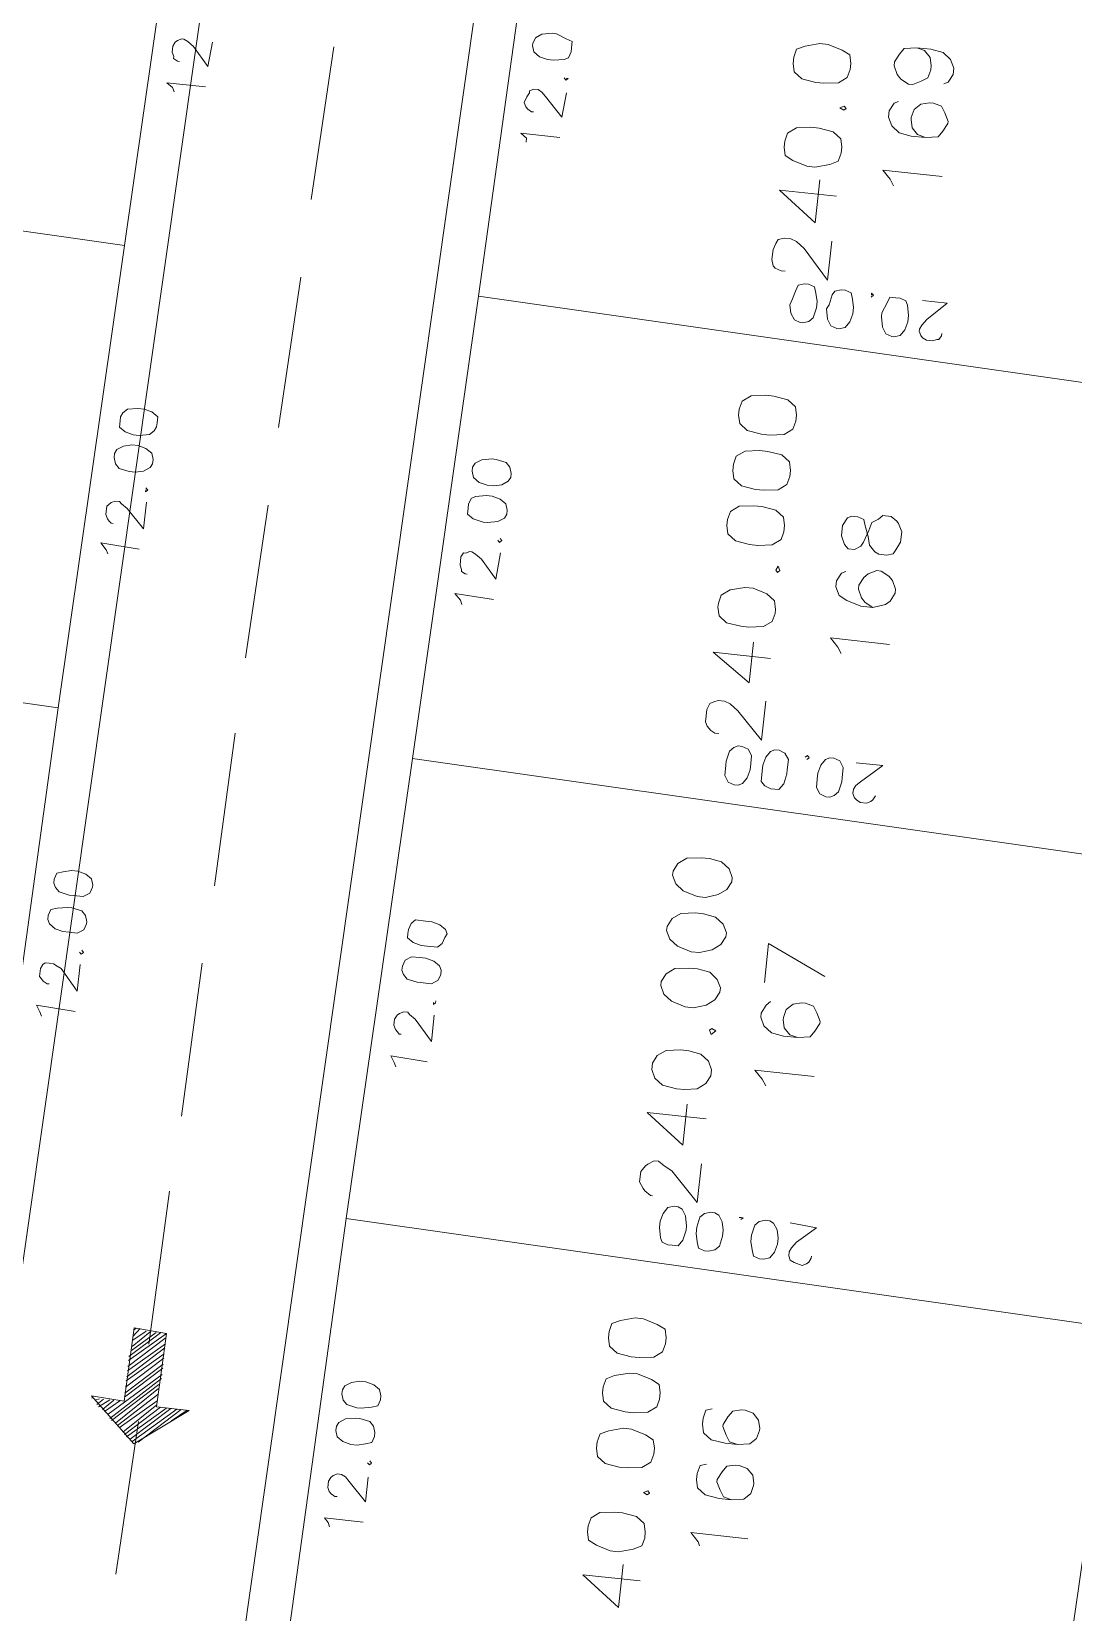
# Model space of a CAD drawing. Header units: metres. Extents: x -977055 to 805873, y -1033982 to 242021.
# Drawn here: x 2509.5 to 2536.45, y 764.16 to 805.04 of the extents above; entities that cross this region are included whole.
import ezdxf

# ---------------------------------------------------------------- set-up
doc = ezdxf.new("R2010")
doc.units = ezdxf.units.M
for name, color, linetype in [('PDF_acera', 7, 'Continuous'), ('PDF_areas por lote', 7, 'Continuous'), ('PDF_COTAS', 7, 'Continuous'), ('PDF_linea de centro', 7, 'Continuous'), ('PDF_LOTES', 7, 'Continuous'), ('PDF_No. lotes', 7, 'Continuous'), ('PDF_VIAS', 7, 'Continuous')]:
    doc.layers.add(name, color=color, linetype=linetype)

# ---------------------------------------------------------------- blocks, each defined once
blk = doc.blocks.new('CALLE')
at = {"layer": 'PDF_acera', "lineweight": 9}
blk.add_lwpolyline([(-139.031424, -91.826784), (-137.676672, -90.556704), (-136.618272, -59.439744), (-137.888352, -58.084992), (-293.684832, -52.750656), (-245.083104, -88.185888)], close=True, dxfattribs=at)
blk.add_lwpolyline([(-236.319552, -99.828288), (-218.538432, -128.48976), (-140.386176, -131.156928), (-139.031424, -129.886848), (-137.973024, -98.769888), (-139.243104, -97.415136), (-233.102016, -94.1976)], dxfattribs=at)
at = {"layer": 'PDF_areas por lote', "lineweight": 9}
for points in [[(-222.348672, -102.495456), (-222.348672, -101.310048), (-222.941376, -102.114432), (-222.05232, -102.114432)], [(-214.43184, -101.902752), (-214.43184, -101.860416), (-214.347168, -101.733408), (-214.304832, -101.691072), (-214.177824, -101.6064), (-213.966144, -101.6064), (-213.839136, -101.691072), (-213.7968, -101.733408), (-213.712128, -101.860416), (-213.712128, -101.945088), (-213.7968, -102.072096), (-213.881472, -102.24144), (-214.474176, -102.834144), (-213.669792, -102.834144)], [(-212.7384, -102.834144), (-212.7384, -101.6064), (-213.331104, -102.410784), (-212.484384, -102.410784)], [(-204.821568, -102.24144), (-204.821568, -102.156768), (-204.779232, -102.072096), (-204.69456, -101.987424), (-204.609888, -101.945088), (-204.355872, -101.945088), (-204.228864, -101.987424), (-204.186528, -102.072096), (-204.144192, -102.156768), (-204.144192, -102.283776), (-204.186528, -102.410784), (-204.313536, -102.580128), (-204.863904, -103.130496), (-204.05952, -103.130496)], [(-203.170464, -103.130496), (-203.170464, -101.945088), (-203.720832, -102.749472), (-202.874112, -102.749472)], [(-195.211296, -102.580128), (-195.211296, -102.495456), (-195.16896, -102.368448), (-195.126624, -102.326112), (-194.999616, -102.283776), (-194.787936, -102.283776), (-194.660928, -102.326112), (-194.576256, -102.368448), (-194.53392, -102.495456), (-194.53392, -102.622464), (-194.576256, -102.749472), (-194.703264, -102.918816), (-195.295968, -103.469184), (-194.491584, -103.469184)], [(-193.560192, -103.469184), (-193.560192, -102.283776), (-194.152896, -103.08816), (-193.26384, -103.08816)]]:
    blk.add_lwpolyline(points, dxfattribs=at)
for points in [[(-221.459616, -101.310048), (-221.62896, -101.352384), (-221.713632, -101.521728), (-221.798304, -101.81808), (-221.798304, -101.987424), (-221.713632, -102.283776), (-221.62896, -102.45312), (-221.459616, -102.495456), (-221.332608, -102.495456), (-221.163264, -102.45312), (-221.036256, -102.283776), (-220.99392, -101.987424), (-220.99392, -101.81808), (-221.036256, -101.521728), (-221.163264, -101.352384), (-221.332608, -101.310048)], [(-219.72384, -101.310048), (-219.893184, -101.352384), (-220.020192, -101.521728), (-220.062528, -101.81808), (-220.062528, -101.987424), (-220.020192, -102.283776), (-219.893184, -102.45312), (-219.72384, -102.495456), (-219.596832, -102.495456), (-219.427488, -102.45312), (-219.342816, -102.283776), (-219.258144, -101.987424), (-219.258144, -101.81808), (-219.342816, -101.521728), (-219.427488, -101.352384), (-219.596832, -101.310048)], [(-218.580768, -101.310048), (-218.750112, -101.352384), (-218.87712, -101.521728), (-218.919456, -101.81808), (-218.919456, -101.987424), (-218.87712, -102.283776), (-218.750112, -102.45312), (-218.580768, -102.495456), (-218.45376, -102.495456), (-218.284416, -102.45312), (-218.199744, -102.283776), (-218.115072, -101.987424), (-218.115072, -101.81808), (-218.199744, -101.521728), (-218.284416, -101.352384), (-218.45376, -101.310048)], [(-217.437696, -101.310048), (-217.60704, -101.352384), (-217.734048, -101.521728), (-217.776384, -101.81808), (-217.776384, -101.987424), (-217.734048, -102.283776), (-217.60704, -102.45312), (-217.437696, -102.495456), (-217.310688, -102.495456), (-217.141344, -102.45312), (-217.056672, -102.283776), (-216.972, -101.987424), (-216.972, -101.81808), (-217.056672, -101.521728), (-217.141344, -101.352384), (-217.310688, -101.310048)], [(-211.849344, -101.6064), (-212.018688, -101.691072), (-212.145696, -101.860416), (-212.188032, -102.156768), (-212.188032, -102.326112), (-212.145696, -102.580128), (-212.018688, -102.749472), (-211.849344, -102.834144), (-211.722336, -102.834144), (-211.552992, -102.749472), (-211.425984, -102.580128), (-211.383648, -102.326112), (-211.383648, -102.156768), (-211.425984, -101.860416), (-211.552992, -101.691072), (-211.722336, -101.6064)], [(-210.113568, -101.6064), (-210.282912, -101.691072), (-210.40992, -101.860416), (-210.494592, -102.156768), (-210.494592, -102.326112), (-210.40992, -102.580128), (-210.282912, -102.749472), (-210.113568, -102.834144), (-210.028896, -102.834144), (-209.859552, -102.749472), (-209.732544, -102.580128), (-209.690208, -102.326112), (-209.690208, -102.156768), (-209.732544, -101.860416), (-209.859552, -101.691072), (-210.028896, -101.6064)], [(-208.970496, -101.6064), (-209.13984, -101.691072), (-209.266848, -101.860416), (-209.35152, -102.156768), (-209.35152, -102.326112), (-209.266848, -102.580128), (-209.13984, -102.749472), (-208.970496, -102.834144), (-208.885824, -102.834144), (-208.71648, -102.749472), (-208.589472, -102.580128), (-208.547136, -102.326112), (-208.547136, -102.156768), (-208.589472, -101.860416), (-208.71648, -101.691072), (-208.885824, -101.6064)], [(-207.827424, -101.6064), (-207.996768, -101.691072), (-208.123776, -101.860416), (-208.208448, -102.156768), (-208.208448, -102.326112), (-208.123776, -102.580128), (-207.996768, -102.749472), (-207.827424, -102.834144), (-207.742752, -102.834144), (-207.573408, -102.749472), (-207.4464, -102.580128), (-207.404064, -102.326112), (-207.404064, -102.156768), (-207.4464, -101.860416), (-207.573408, -101.691072), (-207.742752, -101.6064)], [(-202.239072, -101.945088), (-202.408416, -101.987424), (-202.535424, -102.156768), (-202.57776, -102.45312), (-202.57776, -102.622464), (-202.535424, -102.918816), (-202.408416, -103.08816), (-202.239072, -103.130496), (-202.1544, -103.130496), (-201.985056, -103.08816), (-201.858048, -102.918816), (-201.773376, -102.622464), (-201.773376, -102.45312), (-201.858048, -102.156768), (-201.985056, -101.987424), (-202.1544, -101.945088)], [(-200.545632, -101.945088), (-200.714976, -101.987424), (-200.841984, -102.156768), (-200.88432, -102.45312), (-200.88432, -102.622464), (-200.841984, -102.918816), (-200.714976, -103.08816), (-200.545632, -103.130496), (-200.418624, -103.130496), (-200.24928, -103.08816), (-200.122272, -102.918816), (-200.079936, -102.622464), (-200.079936, -102.45312), (-200.122272, -102.156768), (-200.24928, -101.987424), (-200.418624, -101.945088)], [(-199.40256, -101.945088), (-199.571904, -101.987424), (-199.698912, -102.156768), (-199.741248, -102.45312), (-199.741248, -102.622464), (-199.698912, -102.918816), (-199.571904, -103.08816), (-199.40256, -103.130496), (-199.275552, -103.130496), (-199.106208, -103.08816), (-198.9792, -102.918816), (-198.936864, -102.622464), (-198.936864, -102.45312), (-198.9792, -102.156768), (-199.106208, -101.987424), (-199.275552, -101.945088)], [(-198.259488, -101.945088), (-198.428832, -101.987424), (-198.55584, -102.156768), (-198.598176, -102.45312), (-198.598176, -102.622464), (-198.55584, -102.918816), (-198.428832, -103.08816), (-198.259488, -103.130496), (-198.13248, -103.130496), (-197.963136, -103.08816), (-197.836128, -102.918816), (-197.793792, -102.622464), (-197.793792, -102.45312), (-197.836128, -102.156768), (-197.963136, -101.987424), (-198.13248, -101.945088)], [(-220.528224, -102.368448), (-220.57056, -102.45312), (-220.528224, -102.495456), (-220.485888, -102.45312)], [(-192.671136, -102.283776), (-192.84048, -102.326112), (-192.925152, -102.495456), (-193.009824, -102.791808), (-193.009824, -102.961152), (-192.925152, -103.257504), (-192.84048, -103.426848), (-192.671136, -103.469184), (-192.544128, -103.469184), (-192.374784, -103.426848), (-192.247776, -103.257504), (-192.20544, -102.961152), (-192.20544, -102.791808), (-192.247776, -102.495456), (-192.374784, -102.326112), (-192.544128, -102.283776)], [(-190.93536, -102.283776), (-191.104704, -102.326112), (-191.231712, -102.495456), (-191.274048, -102.791808), (-191.274048, -102.961152), (-191.231712, -103.257504), (-191.104704, -103.426848), (-190.93536, -103.469184), (-190.808352, -103.469184), (-190.639008, -103.426848), (-190.554336, -103.257504), (-190.469664, -102.961152), (-190.469664, -102.791808), (-190.554336, -102.495456), (-190.639008, -102.326112), (-190.808352, -102.283776)], [(-210.917952, -102.707136), (-211.002624, -102.749472), (-210.917952, -102.834144), (-210.875616, -102.749472)], [(-201.350016, -103.045824), (-201.392352, -103.08816), (-201.350016, -103.130496), (-201.265344, -103.08816)], [(-191.739744, -103.342176), (-191.78208, -103.426848), (-191.739744, -103.469184), (-191.697408, -103.426848)]]:
    blk.add_lwpolyline(points, close=True, dxfattribs=at)
at = {"layer": 'PDF_COTAS', "lineweight": 9}
for points in [[(-212.10336, -88.990272), (-212.018688, -88.947936), (-211.89168, -88.863264), (-211.934016, -89.667648)], [(-211.425984, -89.074944), (-211.425984, -89.032608), (-211.383648, -88.947936), (-211.341312, -88.9056), (-211.298976, -88.863264), (-211.129632, -88.863264), (-211.04496, -88.9056), (-211.002624, -88.947936), (-211.002624, -89.032608), (-211.002624, -89.11728), (-211.04496, -89.201952), (-211.087296, -89.286624), (-211.510656, -89.667648), (-210.960288, -89.667648)], [(-202.493088, -89.32896), (-202.408416, -89.286624), (-202.281408, -89.159616), (-202.323744, -89.964)], [(-201.858048, -89.371296), (-201.858048, -89.32896), (-201.815712, -89.286624), (-201.773376, -89.244288), (-201.688704, -89.201952), (-201.51936, -89.201952), (-201.477024, -89.244288), (-201.434688, -89.286624), (-201.392352, -89.371296), (-201.392352, -89.455968), (-201.434688, -89.498304), (-201.51936, -89.625312), (-201.900384, -90.006336), (-201.350016, -90.006336)], [(-192.882816, -89.667648), (-192.798144, -89.625312), (-192.713472, -89.498304), (-192.713472, -90.302688)], [(-210.706272, -89.625312), (-210.748608, -89.667648), (-210.706272, -89.709984), (-210.663936, -89.667648)], [(-192.247776, -89.709984), (-192.247776, -89.667648), (-192.20544, -89.582976), (-192.163104, -89.582976), (-192.078432, -89.54064), (-191.951424, -89.54064), (-191.866752, -89.582976), (-191.824416, -89.625312), (-191.78208, -89.709984), (-191.78208, -89.75232), (-191.824416, -89.836992), (-191.909088, -89.964), (-192.290112, -90.302688), (-191.78208, -90.345024)], [(-201.096, -89.964), (-201.138336, -89.964), (-201.096, -90.006336), (-201.053664, -89.964)], [(-221.925312, -96.018048), (-221.84064, -95.975712), (-221.755968, -95.89104), (-221.755968, -96.695424)], [(-221.290272, -96.10272), (-221.290272, -96.060384), (-221.247936, -95.975712), (-221.2056, -95.933376), (-221.120928, -95.89104), (-220.99392, -95.89104), (-220.909248, -95.933376), (-220.866912, -95.975712), (-220.824576, -96.060384), (-220.824576, -96.145056), (-220.866912, -96.229728), (-220.951584, -96.3144), (-221.332608, -96.695424), (-220.824576, -96.695424)], [(-212.357376, -96.356736), (-212.272704, -96.3144), (-212.145696, -96.229728), (-212.188032, -96.991776)], [(-211.68, -96.399072), (-211.68, -96.356736), (-211.637664, -96.3144), (-211.595328, -96.272064), (-211.510656, -96.229728), (-211.383648, -96.229728), (-211.298976, -96.272064), (-211.25664, -96.3144), (-211.214304, -96.399072), (-211.214304, -96.483744), (-211.25664, -96.52608), (-211.341312, -96.653088), (-211.764672, -97.034112), (-211.214304, -97.034112)], [(-220.528224, -96.653088), (-220.57056, -96.695424), (-220.528224, -96.73776), (-220.485888, -96.695424)], [(-202.747104, -96.695424), (-202.662432, -96.653088), (-202.535424, -96.52608), (-202.57776, -97.330464)], [(-202.112064, -96.73776), (-202.112064, -96.695424), (-202.069728, -96.610752), (-202.027392, -96.610752), (-201.94272, -96.568416), (-201.773376, -96.568416), (-201.688704, -96.610752), (-201.688704, -96.653088), (-201.646368, -96.73776), (-201.646368, -96.780096), (-201.688704, -96.864768), (-201.773376, -96.991776), (-202.1544, -97.330464), (-201.604032, -97.3728)], [(-210.960288, -96.991776), (-211.002624, -96.991776), (-210.960288, -97.034112), (-210.917952, -97.034112)], [(-193.136832, -96.991776), (-193.05216, -96.991776), (-192.967488, -96.864768), (-192.967488, -97.669152)], [(-192.501792, -97.076448), (-192.501792, -97.034112), (-192.459456, -96.94944), (-192.41712, -96.907104), (-192.332448, -96.864768), (-192.20544, -96.907104), (-192.120768, -96.94944), (-192.078432, -96.94944), (-192.036096, -97.034112), (-192.036096, -97.118784), (-192.078432, -97.203456), (-192.163104, -97.288128), (-192.544128, -97.669152), (-192.036096, -97.711488)], [(-201.350016, -97.288128), (-201.392352, -97.330464), (-201.350016, -97.3728), (-201.30768, -97.330464)], [(-191.739744, -97.626816), (-191.78208, -97.669152), (-191.739744, -97.711488), (-191.739744, -97.669152)]]:
    blk.add_lwpolyline(points, dxfattribs=at)
for points in [[(-210.113568, -88.9056), (-210.19824, -88.947936), (-210.282912, -89.074944), (-210.325248, -89.244288), (-210.325248, -89.371296), (-210.325248, -89.54064), (-210.240576, -89.667648), (-210.113568, -89.709984), (-210.071232, -89.709984), (-209.944224, -89.667648), (-209.859552, -89.582976), (-209.817216, -89.371296), (-209.817216, -89.286624), (-209.859552, -89.074944), (-209.901888, -88.947936), (-210.028896, -88.9056)], [(-209.35152, -88.947936), (-209.436192, -88.990272), (-209.520864, -89.074944), (-209.5632, -89.286624), (-209.5632, -89.371296), (-209.5632, -89.582976), (-209.478528, -89.709984), (-209.35152, -89.75232), (-209.309184, -89.75232), (-209.182176, -89.709984), (-209.097504, -89.582976), (-209.055168, -89.413632), (-209.055168, -89.286624), (-209.097504, -89.11728), (-209.13984, -88.990272), (-209.266848, -88.947936)], [(-200.503296, -89.244288), (-200.630304, -89.286624), (-200.714976, -89.371296), (-200.757312, -89.582976), (-200.757312, -89.709984), (-200.714976, -89.879328), (-200.630304, -90.006336), (-200.545632, -90.048672), (-200.46096, -90.048672), (-200.333952, -90.006336), (-200.24928, -89.879328), (-200.206944, -89.709984), (-200.206944, -89.582976), (-200.24928, -89.413632), (-200.333952, -89.286624), (-200.418624, -89.244288)], [(-199.741248, -89.286624), (-199.868256, -89.286624), (-199.952928, -89.413632), (-199.995264, -89.582976), (-199.995264, -89.709984), (-199.952928, -89.921664), (-199.868256, -90.006336), (-199.783584, -90.048672), (-199.698912, -90.048672), (-199.571904, -90.048672), (-199.487232, -89.921664), (-199.444896, -89.75232), (-199.444896, -89.625312), (-199.487232, -89.413632), (-199.571904, -89.32896), (-199.656576, -89.286624)], [(-219.93552, -95.933376), (-220.062528, -95.975712), (-220.1472, -96.10272), (-220.189536, -96.272064), (-220.189536, -96.399072), (-220.1472, -96.568416), (-220.104864, -96.695424), (-219.977856, -96.73776), (-219.893184, -96.73776), (-219.766176, -96.695424), (-219.681504, -96.610752), (-219.639168, -96.399072), (-219.639168, -96.3144), (-219.681504, -96.10272), (-219.766176, -95.975712), (-219.850848, -95.933376)], [(-219.173472, -95.975712), (-219.30048, -96.018048), (-219.385152, -96.10272), (-219.427488, -96.3144), (-219.427488, -96.399072), (-219.385152, -96.610752), (-219.342816, -96.73776), (-219.215808, -96.780096), (-219.131136, -96.780096), (-219.004128, -96.73776), (-218.919456, -96.610752), (-218.87712, -96.441408), (-218.87712, -96.3144), (-218.919456, -96.145056), (-219.004128, -96.018048), (-219.0888, -95.975712)], [(-210.367584, -96.272064), (-210.452256, -96.3144), (-210.536928, -96.399072), (-210.579264, -96.610752), (-210.579264, -96.73776), (-210.579264, -96.907104), (-210.494592, -97.034112), (-210.367584, -97.076448), (-210.282912, -97.076448), (-210.19824, -97.034112), (-210.113568, -96.907104), (-210.071232, -96.73776), (-210.071232, -96.610752), (-210.071232, -96.441408), (-210.155904, -96.3144), (-210.282912, -96.272064)], [(-209.605536, -96.3144), (-209.690208, -96.3144), (-209.77488, -96.441408), (-209.817216, -96.610752), (-209.817216, -96.73776), (-209.817216, -96.94944), (-209.732544, -97.034112), (-209.605536, -97.076448), (-209.520864, -97.118784), (-209.436192, -97.076448), (-209.35152, -96.94944), (-209.309184, -96.780096), (-209.309184, -96.653088), (-209.309184, -96.441408), (-209.393856, -96.356736), (-209.520864, -96.3144)], [(-200.757312, -96.610752), (-200.88432, -96.610752), (-200.968992, -96.73776), (-201.011328, -96.94944), (-201.011328, -97.034112), (-200.968992, -97.245792), (-200.88432, -97.3728), (-200.799648, -97.415136), (-200.714976, -97.415136), (-200.587968, -97.3728), (-200.503296, -97.245792), (-200.46096, -97.076448), (-200.46096, -96.94944), (-200.503296, -96.73776), (-200.545632, -96.653088), (-200.67264, -96.610752)], [(-199.995264, -96.610752), (-200.122272, -96.653088), (-200.206944, -96.780096), (-200.24928, -96.94944), (-200.24928, -97.076448), (-200.206944, -97.245792), (-200.122272, -97.3728), (-200.0376, -97.415136), (-199.952928, -97.415136), (-199.82592, -97.3728), (-199.741248, -97.288128), (-199.698912, -97.076448), (-199.698912, -96.991776), (-199.741248, -96.780096), (-199.82592, -96.653088), (-199.910592, -96.610752)], [(-191.14704, -96.907104), (-191.274048, -96.94944), (-191.35872, -97.076448), (-191.401056, -97.245792), (-191.401056, -97.3728), (-191.35872, -97.58448), (-191.316384, -97.669152), (-191.189376, -97.711488), (-191.104704, -97.711488), (-190.977696, -97.711488), (-190.93536, -97.58448), (-190.850688, -97.3728), (-190.850688, -97.288128), (-190.893024, -97.076448), (-190.977696, -96.94944), (-191.104704, -96.907104)], [(-215.405568, -102.410784), (-215.405568, -102.537792), (-215.27856, -102.622464), (-215.06688, -102.6648), (-214.982208, -102.6648), (-214.770528, -102.622464), (-214.64352, -102.537792), (-214.601184, -102.45312), (-214.601184, -102.368448), (-214.64352, -102.24144), (-214.770528, -102.156768), (-214.939872, -102.114432), (-215.06688, -102.114432), (-215.27856, -102.156768), (-215.363232, -102.199104), (-215.405568, -102.326112)], [(-215.405568, -102.410784), (-215.405568, -102.537792), (-215.27856, -102.622464), (-215.06688, -102.6648), (-214.982208, -102.6648), (-214.770528, -102.622464), (-214.64352, -102.537792), (-214.601184, -102.45312), (-214.601184, -102.368448), (-214.64352, -102.24144), (-214.770528, -102.156768), (-214.939872, -102.114432), (-215.06688, -102.114432), (-215.27856, -102.156768), (-215.363232, -102.199104), (-215.405568, -102.326112)], [(-205.837632, -102.749472), (-205.795296, -102.834144), (-205.668288, -102.918816), (-205.498944, -102.961152), (-205.371936, -102.961152), (-205.202592, -102.961152), (-205.075584, -102.87648), (-205.033248, -102.749472), (-205.033248, -102.6648), (-205.075584, -102.580128), (-205.160256, -102.495456), (-205.371936, -102.45312), (-205.456608, -102.45312), (-205.668288, -102.45312), (-205.795296, -102.537792), (-205.837632, -102.6648)], [(-205.837632, -102.749472), (-205.795296, -102.834144), (-205.668288, -102.918816), (-205.498944, -102.961152), (-205.371936, -102.961152), (-205.202592, -102.961152), (-205.075584, -102.87648), (-205.033248, -102.749472), (-205.033248, -102.6648), (-205.075584, -102.580128), (-205.160256, -102.495456), (-205.371936, -102.45312), (-205.456608, -102.45312), (-205.668288, -102.45312), (-205.795296, -102.537792), (-205.837632, -102.6648)], [(-215.447904, -103.172832), (-215.405568, -103.29984), (-215.320896, -103.384512), (-215.109216, -103.426848), (-214.982208, -103.426848), (-214.812864, -103.384512), (-214.685856, -103.29984), (-214.64352, -103.215168), (-214.64352, -103.130496), (-214.685856, -103.003488), (-214.770528, -102.918816), (-214.982208, -102.87648), (-215.109216, -102.87648), (-215.27856, -102.918816), (-215.405568, -102.961152), (-215.447904, -103.08816)], [(-215.447904, -103.172832), (-215.405568, -103.29984), (-215.320896, -103.384512), (-215.109216, -103.426848), (-214.982208, -103.426848), (-214.812864, -103.384512), (-214.685856, -103.29984), (-214.64352, -103.215168), (-214.64352, -103.130496), (-214.685856, -103.003488), (-214.770528, -102.918816), (-214.982208, -102.87648), (-215.109216, -102.87648), (-215.27856, -102.918816), (-215.405568, -102.961152), (-215.447904, -103.08816)], [(-196.22736, -103.045824), (-196.185024, -103.172832), (-196.100352, -103.257504), (-195.888672, -103.29984), (-195.761664, -103.29984), (-195.59232, -103.257504), (-195.465312, -103.215168), (-195.422976, -103.08816), (-195.422976, -103.003488), (-195.465312, -102.87648), (-195.59232, -102.834144), (-195.761664, -102.791808), (-195.888672, -102.749472), (-196.058016, -102.791808), (-196.185024, -102.87648), (-196.22736, -103.003488)], [(-196.22736, -103.045824), (-196.185024, -103.172832), (-196.100352, -103.257504), (-195.888672, -103.29984), (-195.761664, -103.29984), (-195.59232, -103.257504), (-195.465312, -103.215168), (-195.422976, -103.08816), (-195.422976, -103.003488), (-195.465312, -102.87648), (-195.59232, -102.834144), (-195.761664, -102.791808), (-195.888672, -102.749472), (-196.058016, -102.791808), (-196.185024, -102.87648), (-196.22736, -103.003488)], [(-205.837632, -103.51152), (-205.837632, -103.596192), (-205.710624, -103.680864), (-205.498944, -103.7232), (-205.414272, -103.7232), (-205.202592, -103.7232), (-205.075584, -103.638528), (-205.033248, -103.51152), (-205.033248, -103.426848), (-205.075584, -103.342176), (-205.202592, -103.257504), (-205.371936, -103.215168), (-205.498944, -103.215168), (-205.710624, -103.215168), (-205.795296, -103.29984), (-205.837632, -103.426848)], [(-205.837632, -103.51152), (-205.837632, -103.596192), (-205.710624, -103.680864), (-205.498944, -103.7232), (-205.414272, -103.7232), (-205.202592, -103.7232), (-205.075584, -103.638528), (-205.033248, -103.51152), (-205.033248, -103.426848), (-205.075584, -103.342176), (-205.202592, -103.257504), (-205.371936, -103.215168), (-205.498944, -103.215168), (-205.710624, -103.215168), (-205.795296, -103.29984), (-205.837632, -103.426848)], [(-196.269696, -103.807872), (-196.22736, -103.93488), (-196.100352, -104.019552), (-195.931008, -104.061888), (-195.804, -104.061888), (-195.634656, -104.019552), (-195.507648, -103.977216), (-195.465312, -103.850208), (-195.465312, -103.765536), (-195.507648, -103.638528), (-195.59232, -103.596192), (-195.804, -103.553856), (-195.888672, -103.51152), (-196.100352, -103.553856), (-196.22736, -103.638528), (-196.269696, -103.765536)], [(-196.269696, -103.807872), (-196.22736, -103.93488), (-196.100352, -104.019552), (-195.931008, -104.061888), (-195.804, -104.061888), (-195.634656, -104.019552), (-195.507648, -103.977216), (-195.465312, -103.850208), (-195.465312, -103.765536), (-195.507648, -103.638528), (-195.59232, -103.596192), (-195.804, -103.553856), (-195.888672, -103.51152), (-196.100352, -103.553856), (-196.22736, -103.638528), (-196.269696, -103.765536)], [(-214.685856, -103.7232), (-214.685856, -103.765536), (-214.685856, -103.807872), (-214.728192, -103.765536), (-214.685856, -103.807872), (-214.685856, -103.765536)], [(-215.49024, -104.315904), (-215.447904, -104.442912), (-215.320896, -104.527584), (-215.151552, -104.56992), (-215.024544, -104.56992), (-214.8552, -104.527584), (-214.728192, -104.442912), (-214.685856, -104.35824), (-214.685856, -104.273568), (-214.728192, -104.14656), (-214.812864, -104.061888), (-215.024544, -104.019552), (-215.151552, -104.019552), (-215.320896, -104.061888), (-215.447904, -104.104224), (-215.49024, -104.231232)], [(-215.49024, -104.315904), (-215.447904, -104.442912), (-215.320896, -104.527584), (-215.151552, -104.56992), (-215.024544, -104.56992), (-214.8552, -104.527584), (-214.728192, -104.442912), (-214.685856, -104.35824), (-214.685856, -104.273568), (-214.728192, -104.14656), (-214.812864, -104.061888), (-215.024544, -104.019552), (-215.151552, -104.019552), (-215.320896, -104.061888), (-215.447904, -104.104224), (-215.49024, -104.231232)], [(-205.11792, -104.061888), (-205.075584, -104.104224), (-205.11792, -104.14656), (-205.160256, -104.104224), (-205.11792, -104.14656), (-205.075584, -104.104224)], [(-205.879968, -104.654592), (-205.837632, -104.739264), (-205.75296, -104.823936), (-205.54128, -104.866272), (-205.456608, -104.866272), (-205.244928, -104.866272), (-205.11792, -104.7816), (-205.075584, -104.654592), (-205.075584, -104.56992), (-205.11792, -104.485248), (-205.244928, -104.400576), (-205.414272, -104.35824), (-205.54128, -104.35824), (-205.710624, -104.35824), (-205.837632, -104.442912), (-205.879968, -104.56992)], [(-205.879968, -104.654592), (-205.837632, -104.739264), (-205.75296, -104.823936), (-205.54128, -104.866272), (-205.456608, -104.866272), (-205.244928, -104.866272), (-205.11792, -104.7816), (-205.075584, -104.654592), (-205.075584, -104.56992), (-205.11792, -104.485248), (-205.244928, -104.400576), (-205.414272, -104.35824), (-205.54128, -104.35824), (-205.710624, -104.35824), (-205.837632, -104.442912), (-205.879968, -104.56992)], [(-195.507648, -104.400576), (-195.465312, -104.400576), (-195.507648, -104.442912), (-195.549984, -104.400576), (-195.507648, -104.442912), (-195.465312, -104.400576)], [(-214.685856, -104.7816), (-214.728192, -105.331968), (-215.06688, -104.950944), (-215.193888, -104.866272), (-215.27856, -104.823936), (-215.363232, -104.823936), (-215.447904, -104.866272), (-215.49024, -104.950944), (-215.532576, -105.120288), (-215.49024, -105.20496), (-215.447904, -105.247296), (-215.363232, -105.289632), (-215.320896, -105.289632), (-215.363232, -105.289632), (-215.447904, -105.247296), (-215.49024, -105.20496), (-215.532576, -105.120288), (-215.49024, -104.950944), (-215.447904, -104.866272), (-215.363232, -104.823936), (-215.27856, -104.823936), (-215.193888, -104.866272), (-215.06688, -104.950944), (-214.728192, -105.331968)], [(-196.312032, -104.950944), (-196.269696, -105.077952), (-196.142688, -105.162624), (-195.973344, -105.20496), (-195.846336, -105.20496), (-195.634656, -105.162624), (-195.549984, -105.120288), (-195.507648, -104.99328), (-195.507648, -104.908608), (-195.507648, -104.7816), (-195.634656, -104.739264), (-195.846336, -104.654592), (-195.931008, -104.654592), (-196.142688, -104.696928), (-196.269696, -104.7816), (-196.312032, -104.908608)], [(-196.312032, -104.950944), (-196.269696, -105.077952), (-196.142688, -105.162624), (-195.973344, -105.20496), (-195.846336, -105.20496), (-195.634656, -105.162624), (-195.549984, -105.120288), (-195.507648, -104.99328), (-195.507648, -104.908608), (-195.507648, -104.7816), (-195.634656, -104.739264), (-195.846336, -104.654592), (-195.931008, -104.654592), (-196.142688, -104.696928), (-196.269696, -104.7816), (-196.312032, -104.908608)], [(-205.11792, -105.120288), (-205.11792, -105.670656), (-205.498944, -105.247296), (-205.583616, -105.162624), (-205.668288, -105.120288), (-205.75296, -105.120288), (-205.837632, -105.162624), (-205.879968, -105.20496), (-205.922304, -105.289632), (-205.922304, -105.41664), (-205.879968, -105.501312), (-205.837632, -105.543648), (-205.75296, -105.585984), (-205.837632, -105.543648), (-205.879968, -105.501312), (-205.922304, -105.41664), (-205.922304, -105.289632), (-205.879968, -105.20496), (-205.837632, -105.162624), (-205.75296, -105.120288), (-205.668288, -105.120288), (-205.583616, -105.162624), (-205.498944, -105.247296), (-205.11792, -105.670656)], [(-195.507648, -105.458976), (-195.507648, -105.967008), (-195.888672, -105.585984), (-196.01568, -105.501312), (-196.100352, -105.458976), (-196.142688, -105.458976), (-196.22736, -105.501312), (-196.269696, -105.543648), (-196.312032, -105.62832), (-196.312032, -105.755328), (-196.269696, -105.84), (-196.269696, -105.882336), (-196.185024, -105.924672), (-196.142688, -105.924672), (-196.185024, -105.924672), (-196.269696, -105.882336), (-196.269696, -105.84), (-196.312032, -105.755328), (-196.312032, -105.62832), (-196.269696, -105.543648), (-196.22736, -105.501312), (-196.142688, -105.458976), (-196.100352, -105.458976), (-196.01568, -105.501312), (-195.888672, -105.585984), (-195.507648, -105.967008)]]:
    blk.add_lwpolyline(points, close=True, dxfattribs=at)
at = {"layer": 'PDF_linea de centro', "lineweight": 9}
for points in [[(-220.189536, -91.86912), (-223.364736, -91.742112)], [(-215.405568, -91.996128), (-218.580768, -91.911456)], [(-210.663936, -92.165472), (-213.839136, -92.0808)], [(-205.879968, -92.334816), (-209.055168, -92.250144)], [(-201.138336, -92.50416), (-204.313536, -92.377152)], [(-196.396704, -92.673504), (-199.529568, -92.546496)], [(-191.612736, -92.842848), (-194.787936, -92.71584)]]:
    blk.add_lwpolyline(points, dxfattribs=at)
at = {"layer": 'PDF_LOTES', "lineweight": 20}
for points in [[(-215.320896, -88.355232), (-205.75296, -88.651584), (-205.202592, -72.648576), (-214.812864, -72.352224)], [(-205.75296, -88.651584), (-196.142688, -88.990272), (-195.59232, -72.987264), (-205.202592, -72.648576)], [(-196.142688, -88.990272), (-186.574752, -89.32896), (-186.024384, -73.325952), (-195.59232, -72.987264)], [(-225.735552, -111.34368), (-216.12528, -111.682368), (-215.574912, -95.67936), (-225.185184, -95.383008)], [(-216.12528, -111.682368), (-206.557344, -112.021056), (-206.006976, -96.018048), (-215.574912, -95.67936)], [(-206.557344, -112.021056), (-196.947072, -112.317408), (-196.396704, -96.356736), (-206.006976, -96.018048)], [(-196.947072, -112.317408), (-187.3368, -112.656096), (-186.786432, -96.653088), (-196.396704, -96.356736)]]:
    blk.add_lwpolyline(points, close=True, dxfattribs=at)
at = {"layer": 'PDF_No. lotes', "lineweight": 20}
for points in [[(-221.501952, -103.638528), (-221.41728, -103.596192), (-221.247936, -103.426848), (-221.247936, -104.612256)], [(-219.808512, -103.596192), (-219.850848, -103.469184), (-220.020192, -103.426848), (-220.1472, -103.426848), (-220.316544, -103.469184), (-220.443552, -103.638528), (-220.485888, -103.93488), (-220.485888, -104.188896), (-220.443552, -104.442912), (-220.316544, -104.56992), (-220.1472, -104.612256), (-220.104864, -104.612256), (-219.93552, -104.56992), (-219.808512, -104.442912), (-219.766176, -104.273568), (-219.766176, -104.188896), (-219.808512, -104.019552), (-219.93552, -103.93488), (-220.104864, -103.850208), (-220.1472, -103.850208), (-220.316544, -103.93488), (-220.443552, -104.019552), (-220.485888, -104.188896)], [(-218.66544, -103.596192), (-218.707776, -103.469184), (-218.87712, -103.426848), (-219.004128, -103.426848), (-219.173472, -103.469184), (-219.30048, -103.638528), (-219.342816, -103.93488), (-219.342816, -104.188896), (-219.30048, -104.442912), (-219.173472, -104.56992), (-219.004128, -104.612256), (-218.961792, -104.612256), (-218.792448, -104.56992), (-218.66544, -104.442912), (-218.623104, -104.273568), (-218.623104, -104.188896), (-218.66544, -104.019552), (-218.792448, -103.93488), (-218.961792, -103.850208), (-219.004128, -103.850208), (-219.173472, -103.93488), (-219.30048, -104.019552), (-219.342816, -104.188896)], [(-211.934016, -103.977216), (-211.807008, -103.892544), (-211.637664, -103.7232), (-211.637664, -104.950944)], [(-210.19824, -103.892544), (-210.282912, -103.807872), (-210.452256, -103.7232), (-210.536928, -103.7232), (-210.706272, -103.807872), (-210.83328, -103.977216), (-210.875616, -104.231232), (-210.875616, -104.527584), (-210.83328, -104.7816), (-210.706272, -104.866272), (-210.536928, -104.950944), (-210.494592, -104.950944), (-210.325248, -104.866272), (-210.19824, -104.7816), (-210.155904, -104.612256), (-210.155904, -104.527584), (-210.19824, -104.35824), (-210.325248, -104.231232), (-210.494592, -104.188896), (-210.536928, -104.188896), (-210.706272, -104.231232), (-210.83328, -104.35824), (-210.875616, -104.527584)], [(-209.5632, -104.950944), (-209.012832, -103.7232), (-209.817216, -103.7232)], [(-202.916448, -104.56992), (-202.78944, -104.485248), (-202.620096, -104.315904), (-202.620096, -105.543648)], [(-201.223008, -104.485248), (-201.265344, -104.400576), (-201.434688, -104.315904), (-201.561696, -104.315904), (-201.73104, -104.400576), (-201.815712, -104.56992), (-201.900384, -104.866272), (-201.900384, -105.120288), (-201.815712, -105.374304), (-201.73104, -105.458976), (-201.561696, -105.543648), (-201.477024, -105.543648), (-201.30768, -105.458976), (-201.223008, -105.374304), (-201.138336, -105.20496), (-201.138336, -105.120288), (-201.223008, -104.950944), (-201.30768, -104.866272), (-201.477024, -104.7816), (-201.561696, -104.7816), (-201.73104, -104.866272), (-201.815712, -104.950944), (-201.900384, -105.120288)], [(-193.221504, -104.612256), (-193.094496, -104.527584), (-192.925152, -104.35824), (-192.925152, -105.585984)], [(-191.485728, -104.527584), (-191.528064, -104.442912), (-191.697408, -104.35824), (-191.824416, -104.35824), (-191.99376, -104.442912), (-192.120768, -104.612256), (-192.163104, -104.866272), (-192.163104, -105.162624), (-192.120768, -105.41664), (-191.99376, -105.501312), (-191.824416, -105.585984), (-191.78208, -105.585984), (-191.612736, -105.501312), (-191.485728, -105.41664), (-191.443392, -105.247296), (-191.443392, -105.162624), (-191.485728, -104.99328), (-191.612736, -104.866272), (-191.78208, -104.823936), (-191.824416, -104.823936), (-191.99376, -104.866272), (-192.120768, -104.99328), (-192.163104, -105.162624)], [(-190.342656, -104.7816), (-190.384992, -104.950944), (-190.512, -105.077952), (-190.681344, -105.120288), (-190.766016, -105.120288), (-190.93536, -105.077952), (-191.020032, -104.950944), (-191.104704, -104.7816), (-191.104704, -104.696928), (-191.020032, -104.527584), (-190.93536, -104.442912), (-190.766016, -104.35824), (-190.681344, -104.35824), (-190.512, -104.442912), (-190.384992, -104.527584), (-190.342656, -104.7816), (-190.342656, -105.077952), (-190.384992, -105.331968), (-190.512, -105.501312), (-190.681344, -105.585984), (-190.808352, -105.585984), (-190.977696, -105.501312), (-191.020032, -105.41664)]]:
    blk.add_lwpolyline(points, dxfattribs=at)
blk.add_lwpolyline([(-200.503296, -104.315904), (-200.67264, -104.400576), (-200.757312, -104.485248), (-200.757312, -104.612256), (-200.67264, -104.739264), (-200.587968, -104.7816), (-200.333952, -104.866272), (-200.164608, -104.908608), (-200.079936, -105.035616), (-199.995264, -105.120288), (-199.995264, -105.289632), (-200.079936, -105.41664), (-200.122272, -105.458976), (-200.291616, -105.543648), (-200.503296, -105.543648), (-200.67264, -105.458976), (-200.757312, -105.41664), (-200.799648, -105.289632), (-200.799648, -105.120288), (-200.757312, -105.035616), (-200.630304, -104.908608), (-200.46096, -104.866272), (-200.24928, -104.7816), (-200.122272, -104.739264), (-200.079936, -104.612256), (-200.079936, -104.485248), (-200.122272, -104.400576), (-200.291616, -104.315904)], close=True, dxfattribs=at)
at = {"layer": 'PDF_VIAS', "lineweight": 20}
blk.add_lwpolyline([(-219.766176, -90.853056), (-219.808512, -91.530432), (-218.284416, -91.572768), (-218.326752, -92.250144), (-219.850848, -92.207808), (-219.850848, -92.885184), (-220.655232, -91.826784)], close=True, dxfattribs=at)
at = {"layer": 'PDF_VIAS', "lineweight": 9}
for points in [[(-219.808512, -91.44576), (-220.062528, -91.149408)], [(-219.808512, -91.318752), (-220.020192, -91.107072)], [(-219.808512, -91.23408), (-219.977856, -91.0224)], [(-219.808512, -91.107072), (-219.93552, -90.980064)], [(-219.808512, -91.0224), (-219.850848, -90.937728)], [(-219.808512, -90.895392), (-219.808512, -90.853056)], [(-219.596832, -92.207808), (-220.316544, -91.44576)], [(-219.469824, -92.207808), (-220.274208, -91.403424)], [(-219.385152, -92.207808), (-220.231872, -91.318752)], [(-219.258144, -92.250144), (-220.189536, -91.276416)], [(-219.173472, -92.250144), (-220.104864, -91.23408)], [(-219.850848, -92.631168), (-220.612896, -91.784448)], [(-219.850848, -92.50416), (-220.57056, -91.742112)], [(-219.850848, -92.419488), (-220.528224, -91.65744)], [(-219.850848, -92.29248), (-220.485888, -91.615104)], [(-219.808512, -92.207808), (-220.443552, -91.572768)], [(-219.72384, -92.207808), (-220.35888, -91.488096)], [(-219.046464, -92.250144), (-219.72384, -91.530432)], [(-218.961792, -92.250144), (-219.639168, -91.530432)], [(-218.834784, -92.250144), (-219.51216, -91.530432)], [(-218.750112, -92.250144), (-219.385152, -91.530432)], [(-218.623104, -92.250144), (-219.30048, -91.530432)], [(-218.538432, -92.250144), (-219.173472, -91.530432)], [(-218.411424, -92.250144), (-219.0888, -91.530432)], [(-218.326752, -92.250144), (-218.961792, -91.530432)], [(-218.326752, -92.123136), (-218.87712, -91.530432)], [(-218.326752, -92.038464), (-218.750112, -91.572768)], [(-218.326752, -91.911456), (-218.66544, -91.572768)], [(-218.326752, -91.826784), (-218.538432, -91.572768)], [(-218.284416, -91.699776), (-218.45376, -91.572768)], [(-218.284416, -91.615104), (-218.326752, -91.572768)], [(-219.850848, -92.71584), (-220.612896, -91.911456)], [(-219.850848, -92.842848), (-220.104864, -92.546496)]]:
    blk.add_lwpolyline(points, dxfattribs=at)

msp = doc.modelspace()

# ---------------------------------------------------------------- block references
at = {"xscale": 1.255773352820658, "yscale": 1.255773352820658, "zscale": 1.255773352820658, "rotation": 83.85573648860341}
msp.add_blockref('CALLE', (2427.15058, 1056.36283, 1015.371), dxfattribs=at)

doc.saveas('drawing.dxf')
